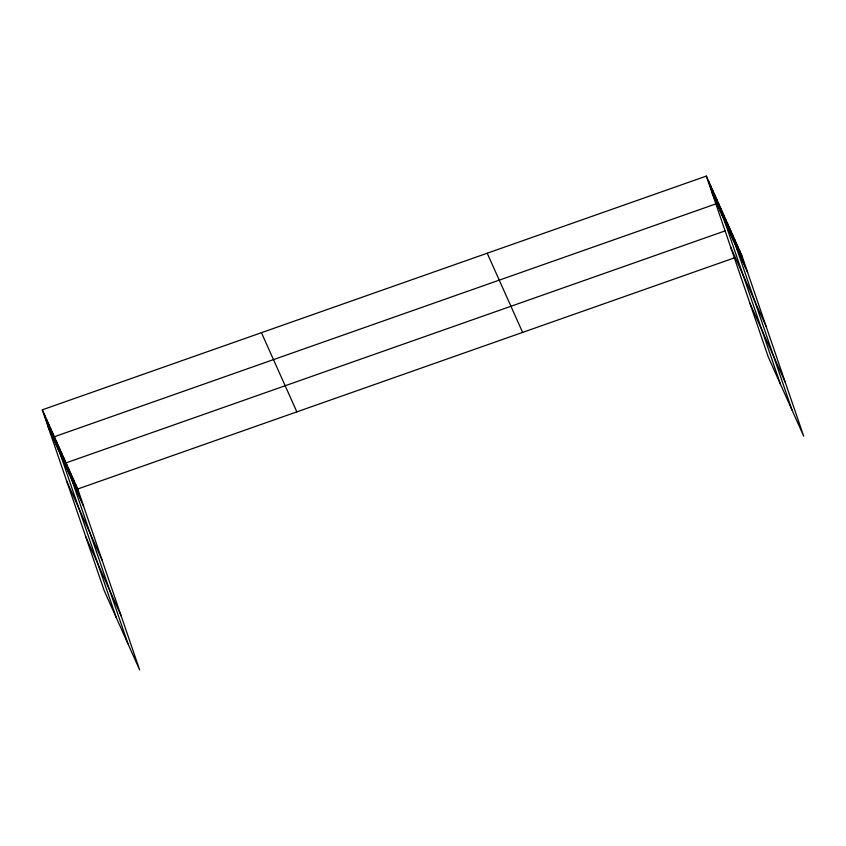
<?xml version="1.0" encoding="UTF-8"?>
<svg xmlns="http://www.w3.org/2000/svg" width="846" height="846" viewBox="0 0 846 846"><rect width="100%" height="100%" fill="white"/><g stroke="black" fill="none" stroke-linecap="round" stroke-linejoin="round"><path stroke-width="1.27" d="M42.3 409.824L77.716 489.009L139.653 669.916L104.238 590.73L42.3 409.824L706.347 176.084L741.762 255.27L803.7 436.176L768.284 356.991L706.347 176.084M725.265 230.831L66.03 462.878L127.968 643.785M727.666 229.985L730.077 229.139L792.015 410.046M77.716 489.009L734.54 257.808M739.351 256.116L741.762 255.27M712.226 193.248L747.642 272.433M730.733 247.286L766.138 326.471M749.789 302.953L785.204 382.138M487.211 253.218L522.627 332.404M261.435 332.69L296.851 411.875M48.18 426.987L83.585 506.183M66.675 481.025L102.091 560.211M85.742 536.692L121.147 615.888M739.425 250.046L745.305 267.209M737.088 244.822L742.968 261.985M734.751 239.587L740.631 256.761M732.414 234.363L738.294 251.537M727.74 223.915L733.619 241.078M725.403 218.68L731.282 235.854M723.066 213.456L728.945 230.63M720.729 208.232L726.608 225.396M780.329 383.915L718.391 203.008L54.345 436.748L116.283 617.654M716.382 198.514L722.262 215.688M714.373 194.03L720.253 211.193M712.374 189.546L718.243 206.71M710.365 185.052L716.245 202.226M708.356 180.568L714.236 197.731M75.379 483.785L81.248 500.959M73.042 478.561L78.911 495.724M70.704 473.337L76.574 490.5M68.367 468.102L74.237 485.276M63.693 457.654L69.562 474.818M61.356 452.43L67.225 469.593M59.019 447.206L64.888 464.369M56.682 441.972L62.551 459.145M52.336 432.264L58.215 449.427M50.326 427.769L56.206 444.943M48.317 423.286L54.197 440.459M46.319 418.802L52.188 435.965M44.309 414.307L50.189 431.481"/></g></svg>
